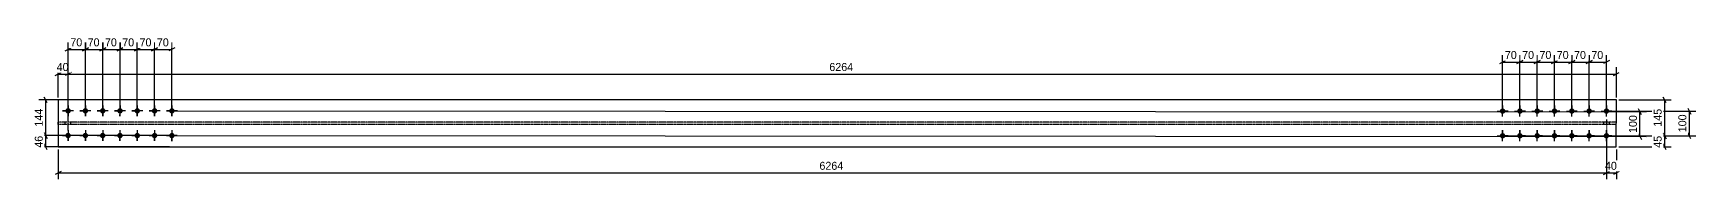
# Model space of a CAD drawing. Header units: millimetres. Extents: x 26 to 18585, y 32 to 1158.
# Drawn here: x 26 to 6752, y 32 to 608 of the extents above; entities that cross this region are included whole.
import ezdxf

# ---------------------------------------------------------------- set-up
doc = ezdxf.new("R2010")
doc.units = ezdxf.units.MM
doc.linetypes.add('DXK_LINE_DOT2', pattern=[3.9198, 1.9599, -1.9599])
doc.linetypes.add('DXK_LINE_DOT4', pattern=[0.9408, 0.4704, -0.4704])
doc.styles.add('Comic Sans MS', font='COMIC.TTF', dxfattribs={"height": 0.2})

msp = doc.modelspace()

# ---------------------------------------------------------------- hatches: boundary and pattern name
at = {"linetype": 'Continuous'}
for points in [[(166.6, 297.8, -1), (166.6, 319.8, -1)], [(236.6, 297.7, -1), (236.6, 319.7, -1)], [(306.6, 297.7, -1), (306.6, 319.7, -1)], [(376.6, 297.6, -1), (376.6, 319.6, -1)], [(446.6, 297.6, -1), (446.6, 319.6, -1)], [(516.6, 297.6, -1), (516.6, 319.6, -1)], [(586.6, 297.5, -1), (586.6, 319.5, -1)], [(5970.7, 318.8, -1), (5970.7, 296.8, -1)], [(6040.7, 318.8, -1), (6040.7, 296.8, -1)], [(6110.7, 318.8, -1), (6110.7, 296.8, -1)], [(6180.7, 318.8, -1), (6180.7, 296.8, -1)], [(6250.7, 318.8, -1), (6250.7, 296.8, -1)], [(6320.7, 318.8, -1), (6320.7, 296.8, -1)], [(6390.7, 318.8, -1), (6390.7, 296.8, -1)], [(166.5, 197.8, -1), (166.5, 219.8, -1)], [(236.5, 197.7, -1), (236.5, 219.7, -1)], [(306.5, 197.7, -1), (306.5, 219.7, -1)], [(376.5, 197.6, -1), (376.5, 219.6, -1)], [(446.5, 197.6, -1), (446.5, 219.6, -1)], [(516.5, 197.6, -1), (516.5, 219.6, -1)], [(586.5, 197.5, -1), (586.5, 219.5, -1)], [(5970.6, 218.8, -1), (5970.6, 196.8, -1)], [(6040.6, 218.8, -1), (6040.6, 196.8, -1)], [(6110.6, 218.8, -1), (6110.6, 196.8, -1)], [(6180.6, 218.8, -1), (6180.6, 196.8, -1)], [(6250.6, 218.8, -1), (6250.6, 196.8, -1)], [(6320.6, 218.8, -1), (6320.6, 196.8, -1)], [(6390.6, 218.8, -1), (6390.6, 196.8, -1)]]:
    msp.add_hatch(color=3, dxfattribs=at).paths.add_polyline_path(points)

# ---------------------------------------------------------------- linework, layer by layer
at = {"color": 8, "linetype": 'Continuous'}
for p, q in [((154.7, 551.6), (178.7, 563.6)), ((224.7, 551.5), (248.7, 563.5)), ((236.6, 318.7), (236.7, 585.9)), ((294.7, 551.5), (318.7, 563.5)), ((306.6, 318.7), (306.7, 585.9)), ((364.7, 551.4), (388.7, 563.4)), ((376.6, 318.6), (376.7, 585.8)), ((376.7, 557.4), (446.7, 557.4)), ((458.7, 563.4), (434.7, 551.4)), ((446.6, 318.6), (446.7, 585.8)), ((504.7, 551.4), (528.7, 563.3)), ((516.6, 318.6), (516.7, 585.8)), ((516.7, 557.4), (586.7, 557.3)), ((598.7, 563.3), (574.7, 551.3)), ((586.6, 318.5), (586.7, 585.7)), ((126.4, 362.6), (126.4, 486)), ((166.6, 318.8), (166.6, 486)), ((166.6, 318.8), (166.6, 486)), ((5958.7, 500.3), (5982.7, 512.3)), ((5970.7, 317.8), (5970.7, 534.7)), ((6028.7, 500.3), (6052.7, 512.3)), ((6040.7, 317.8), (6040.7, 534.7)), ((6098.7, 500.3), (6122.7, 512.2)), ((6110.7, 317.8), (6110.7, 534.7)), ((6110.7, 506.3), (6180.7, 506.2)), ((6192.7, 512.2), (6168.7, 500.2)), ((6180.7, 317.8), (6180.7, 534.6)), ((6238.7, 500.2), (6262.7, 512.2)), ((6250.7, 317.8), (6250.7, 534.6)), ((6308.7, 500.2), (6332.7, 512.2)), ((6320.7, 317.8), (6320.7, 534.6)), ((6320.7, 506.2), (6390.7, 506.2)), ((6402.7, 512.2), (6378.7, 500.2)), ((6390.7, 317.8), (6390.7, 534.6)), ((6430.7, 362.6), (6430.7, 486)), ((114.4, 451.6), (138.4, 463.6)), ((126.4, 457.6), (166.6, 457.6)), ((178.6, 463.6), (154.6, 451.6)), ((178.6, 463.6), (154.6, 451.6)), ((166.6, 457.6), (6430.7, 457.6)), ((6418.7, 451.6), (6442.7, 463.6)), ((576.5, 352.6), (48, 352.6)), ((82.4, 340.6), (70.4, 364.6)), ((76.4, 208.5), (76.4, 352.6)), ((6440.7, 352.6), (6652, 352.6)), ((6632.4, 340.6), (6620.4, 364.6)), ((6626.4, 207.8), (6626.4, 352.6)), ((596.6, 308.5), (6552, 304.7)), ((6400.7, 307.8), (6752, 307.7)), ((6532.4, 292.7), (6520.4, 316.7)), ((6526.4, 204.7), (6526.4, 304.7)), ((6720.4, 319.7), (6732.4, 295.7)), ((6726.4, 207.7), (6726.4, 307.7)), ((576.5, 208.5), (48, 208.5)), ((70.4, 220.5), (82.4, 196.5)), ((596.5, 208.5), (6552, 204.7)), ((6400.6, 207.8), (6752, 207.7)), ((6520.4, 216.7), (6532.4, 192.7)), ((6620.4, 219.8), (6632.4, 195.8)), ((6732.4, 195.7), (6720.4, 219.7)), ((576.5, 162.6), (48, 162.6)), ((82.4, 150.6), (70.4, 174.6)), ((126.4, 152.6), (126.4, 32)), ((6390.6, 197.8), (6390.6, 32)), ((6430.7, 152.6), (6430.7, 32)), ((6440.6, 162.6), (6652, 162.6)), ((6632.4, 150.6), (6620.4, 174.6)), ((138.4, 63.6), (114.4, 51.6)), ((6378.6, 51.6), (6402.6, 63.6)), ((6390.6, 57.6), (6430.7, 57.6)), ((6442.7, 63.6), (6418.7, 51.6))]:
    msp.add_line(p, q, dxfattribs=at)
at = {"color": 7, "linetype": 'Continuous'}
for p, q in [((6430.7, 352.6), (126.7, 352.6)), ((126.7, 352.6), (126.7, 162.6)), ((6430.6, 162.6), (6430.7, 352.6)), ((126.4, 252.9), (126.4, 262.3)), ((126.4, 262.3), (126.7, 262.3)), ((126.7, 252.9), (126.4, 252.9)), ((126.7, 162.6), (6430.6, 162.6))]:
    msp.add_line(p, q, dxfattribs=at)
at = {"color": 3, "linetype": 'Continuous'}
for p, q in [((188.6, 308.8), (144.6, 308.8)), ((144.6, 308.8), (159.2, 308.8)), ((166.6, 330.8), (166.5, 286.8)), ((166.5, 286.8), (166.6, 301.4)), ((166.6, 330.8), (166.6, 316.1)), ((188.6, 308.8), (173.9, 308.8)), ((258.6, 308.7), (214.6, 308.7)), ((214.6, 308.7), (229.2, 308.7)), ((236.6, 330.7), (236.5, 286.7)), ((236.5, 286.7), (236.6, 301.4)), ((236.6, 330.7), (236.6, 316.1)), ((258.6, 308.7), (243.9, 308.7)), ((328.6, 308.7), (284.6, 308.7)), ((284.6, 308.7), (299.2, 308.7)), ((306.6, 330.7), (306.5, 286.7)), ((306.5, 286.7), (306.6, 301.3)), ((306.6, 330.7), (306.6, 316)), ((328.6, 308.7), (313.9, 308.7)), ((398.6, 308.6), (354.6, 308.7)), ((354.6, 308.7), (369.2, 308.6)), ((376.6, 330.6), (376.5, 286.6)), ((376.5, 286.6), (376.6, 301.3)), ((376.6, 330.6), (376.6, 316)), ((398.6, 308.6), (383.9, 308.6)), ((468.6, 308.6), (424.6, 308.6)), ((424.6, 308.6), (439.2, 308.6)), ((446.6, 330.6), (446.5, 286.6)), ((446.5, 286.6), (446.6, 301.3)), ((446.6, 330.6), (446.6, 315.9)), ((468.6, 308.6), (453.9, 308.6)), ((538.6, 308.5), (494.6, 308.6)), ((494.6, 308.6), (509.2, 308.6)), ((516.6, 330.6), (516.5, 286.6)), ((516.5, 286.6), (516.6, 301.2)), ((516.6, 330.6), (516.6, 315.9)), ((538.6, 308.5), (523.9, 308.6)), ((608.6, 308.5), (564.6, 308.5)), ((564.6, 308.5), (579.2, 308.5)), ((586.6, 330.5), (586.5, 286.5)), ((586.5, 286.5), (586.6, 301.2)), ((586.6, 330.5), (586.6, 315.9)), ((608.6, 308.5), (593.9, 308.5)), ((5948.7, 307.8), (5992.7, 307.8)), ((5948.7, 307.8), (5963.3, 307.8)), ((5970.7, 285.8), (5970.7, 329.8)), ((5970.7, 329.8), (5970.7, 315.2)), ((5970.7, 285.8), (5970.7, 300.5)), ((5992.7, 307.8), (5978, 307.8)), ((6018.7, 307.8), (6062.7, 307.8)), ((6018.7, 307.8), (6033.3, 307.8)), ((6040.7, 285.8), (6040.7, 329.8)), ((6040.7, 329.8), (6040.7, 315.2)), ((6040.7, 285.8), (6040.7, 300.5)), ((6062.7, 307.8), (6048, 307.8)), ((6088.7, 307.8), (6132.7, 307.8)), ((6088.7, 307.8), (6103.3, 307.8)), ((6110.7, 285.8), (6110.7, 329.8)), ((6110.7, 329.8), (6110.7, 315.2)), ((6110.7, 285.8), (6110.7, 300.5)), ((6132.7, 307.8), (6118, 307.8)), ((6158.7, 307.8), (6202.7, 307.8)), ((6158.7, 307.8), (6173.3, 307.8)), ((6180.7, 285.8), (6180.7, 329.8)), ((6180.7, 329.8), (6180.7, 315.1)), ((6180.7, 285.8), (6180.7, 300.4)), ((6202.7, 307.8), (6188, 307.8)), ((6228.7, 307.8), (6272.7, 307.8)), ((6228.7, 307.8), (6243.3, 307.8)), ((6250.7, 285.8), (6250.7, 329.8)), ((6250.7, 329.8), (6250.7, 315.1)), ((6250.7, 285.8), (6250.7, 300.4)), ((6272.7, 307.8), (6258, 307.8)), ((6298.7, 307.8), (6342.7, 307.8)), ((6298.7, 307.8), (6313.3, 307.8)), ((6320.7, 285.8), (6320.7, 329.8)), ((6320.7, 329.8), (6320.7, 315.1)), ((6320.7, 285.8), (6320.7, 300.4)), ((6342.7, 307.8), (6328, 307.8)), ((6368.7, 307.8), (6412.7, 307.8)), ((6368.7, 307.8), (6383.3, 307.8)), ((6390.7, 285.8), (6390.7, 329.8)), ((6390.7, 329.8), (6390.7, 315.1)), ((6390.7, 285.8), (6390.7, 300.4)), ((6412.7, 307.8), (6398, 307.8)), ((188.5, 208.8), (144.5, 208.8)), ((144.5, 208.8), (159.1, 208.8)), ((166.5, 230.8), (166.5, 186.8)), ((166.5, 230.8), (166.5, 216.1)), ((188.5, 208.8), (173.8, 208.8)), ((258.5, 208.7), (214.5, 208.7)), ((214.5, 208.7), (229.1, 208.7)), ((236.5, 230.7), (236.5, 186.7)), ((236.5, 230.7), (236.5, 216.1)), ((258.5, 208.7), (243.8, 208.7)), ((328.5, 208.7), (284.5, 208.7)), ((284.5, 208.7), (299.1, 208.7)), ((306.5, 230.7), (306.5, 186.7)), ((306.5, 230.7), (306.5, 216)), ((328.5, 208.7), (313.8, 208.7)), ((398.5, 208.6), (354.5, 208.7)), ((354.5, 208.7), (369.1, 208.6)), ((376.5, 230.6), (376.5, 186.6)), ((376.5, 230.6), (376.5, 216)), ((398.5, 208.6), (383.8, 208.6)), ((468.5, 208.6), (424.5, 208.6)), ((424.5, 208.6), (439.1, 208.6)), ((446.5, 230.6), (446.5, 186.6)), ((446.5, 230.6), (446.5, 215.9)), ((468.5, 208.6), (453.8, 208.6)), ((538.5, 208.5), (494.5, 208.6)), ((494.5, 208.6), (509.1, 208.6)), ((516.5, 230.6), (516.5, 186.6)), ((516.5, 230.6), (516.5, 215.9)), ((538.5, 208.5), (523.8, 208.6)), ((608.5, 208.5), (564.5, 208.5)), ((564.5, 208.5), (579.1, 208.5)), ((586.5, 230.5), (586.5, 186.5)), ((586.5, 230.5), (586.5, 215.9)), ((608.5, 208.5), (593.8, 208.5)), ((5948.6, 207.8), (5992.6, 207.8)), ((5948.6, 207.8), (5963.3, 207.8)), ((5970.6, 185.8), (5970.7, 229.8)), ((5970.7, 229.8), (5970.6, 215.2)), ((5992.6, 207.8), (5978, 207.8)), ((6018.6, 207.8), (6062.6, 207.8)), ((6018.6, 207.8), (6033.3, 207.8)), ((6040.6, 185.8), (6040.7, 229.8)), ((6040.7, 229.8), (6040.6, 215.2)), ((6062.6, 207.8), (6048, 207.8)), ((6088.6, 207.8), (6132.6, 207.8)), ((6088.6, 207.8), (6103.3, 207.8)), ((6110.6, 185.8), (6110.7, 229.8)), ((6110.7, 229.8), (6110.6, 215.2)), ((6132.6, 207.8), (6118, 207.8)), ((6158.6, 207.8), (6202.6, 207.8)), ((6158.6, 207.8), (6173.3, 207.8)), ((6180.6, 185.8), (6180.7, 229.8)), ((6180.7, 229.8), (6180.6, 215.1)), ((6202.6, 207.8), (6188, 207.8)), ((6228.6, 207.8), (6272.6, 207.8)), ((6228.6, 207.8), (6243.3, 207.8)), ((6250.6, 185.8), (6250.7, 229.8)), ((6250.7, 229.8), (6250.6, 215.1)), ((6272.6, 207.8), (6258, 207.8)), ((6298.6, 207.8), (6342.6, 207.8)), ((6298.6, 207.8), (6313.3, 207.8)), ((6320.6, 185.8), (6320.7, 229.8)), ((6320.7, 229.8), (6320.6, 215.1)), ((6342.6, 207.8), (6328, 207.8)), ((6368.6, 207.8), (6412.6, 207.8)), ((6368.6, 207.8), (6383.3, 207.8)), ((6390.6, 185.8), (6390.7, 229.8)), ((6390.7, 229.8), (6390.6, 215.1)), ((6412.6, 207.8), (6398, 207.8)), ((166.5, 186.8), (166.5, 201.4)), ((236.5, 186.7), (236.5, 201.4)), ((306.5, 186.7), (306.5, 201.3)), ((376.5, 186.6), (376.5, 201.3)), ((446.5, 186.6), (446.5, 201.3)), ((516.5, 186.6), (516.5, 201.2)), ((586.5, 186.5), (586.5, 201.2)), ((5970.6, 185.8), (5970.6, 200.5)), ((6040.6, 185.8), (6040.6, 200.5)), ((6110.6, 185.8), (6110.6, 200.5)), ((6180.6, 185.8), (6180.6, 200.4)), ((6250.6, 185.8), (6250.6, 200.4)), ((6320.6, 185.8), (6320.6, 200.4)), ((6390.6, 185.8), (6390.6, 200.4))]:
    msp.add_line(p, q, dxfattribs=at)
at = {"color": 3, "linetype": 'DXK_LINE_DOT2'}
for p, q in [((166.4, 229.7), (166.4, 292.9)), ((166.4, 229.7), (166.4, 292.9)), ((166.4, 229.7), (166.4, 292.9)), ((166.4, 229.7), (166.4, 292.9)), ((166.4, 229.7), (166.4, 292.9)), ((6390.7, 275.5), (6390.6, 212.3)), ((6390.7, 275.5), (6390.6, 212.3)), ((6390.7, 275.5), (6390.6, 212.3)), ((6390.7, 275.5), (6390.6, 212.3)), ((6390.7, 275.5), (6390.6, 212.3)), ((154.9, 252.9), (154.9, 262.3)), ((154.9, 252.9), (154.9, 262.3)), ((154.9, 252.9), (154.9, 262.3)), ((154.9, 252.9), (154.9, 262.3)), ((154.9, 252.9), (154.9, 262.3)), ((177.9, 252.9), (177.9, 262.3)), ((177.9, 252.9), (177.9, 262.3)), ((177.9, 252.9), (177.9, 262.3)), ((177.9, 252.9), (177.9, 262.3)), ((177.9, 252.9), (177.9, 262.3)), ((6379.2, 262.3), (6379.2, 252.9)), ((6379.2, 262.3), (6379.2, 252.9)), ((6379.2, 262.3), (6379.2, 252.9)), ((6379.2, 262.3), (6379.2, 252.9)), ((6379.2, 262.3), (6379.2, 252.9)), ((6402.2, 262.3), (6402.2, 252.9)), ((6402.2, 262.3), (6402.2, 252.9)), ((6402.2, 262.3), (6402.2, 252.9)), ((6402.2, 262.3), (6402.2, 252.9)), ((6402.2, 262.3), (6402.2, 252.9))]:
    msp.add_line(p, q, dxfattribs=at)
at = {"color": 7, "linetype": 'DXK_LINE_DOT4'}
for p, q in [((6430.7, 262.3), (126.4, 262.3)), ((6430.7, 252.9), (126.7, 252.9))]:
    msp.add_line(p, q, dxfattribs=at)

# ---------------------------------------------------------------- next in the draw order: wipeouts: each hides what was drawn before it
at = {"color": 0}
for points in [[(444.2, 563.4), (444.2, 608.2), (379.3, 608.2), (379.3, 563.4)], [(584.2, 563.3), (584.2, 608.1), (519.3, 608.2), (519.3, 563.4)], [(6178.2, 512.2), (6178.2, 557), (6113.3, 557.1), (6113.2, 512.3)], [(6388.2, 512.2), (6388.2, 557), (6323.3, 557), (6323.2, 512.2)], [(178.9, 463.6), (178.9, 508.4), (114, 508.4), (114, 463.6)], [(3357.1, 463.6), (3357.1, 508.4), (3240.1, 508.4), (3240.1, 463.6)], [(70.4, 322.6), (25.6, 322.6), (25.6, 238.5), (70.4, 238.5)], [(6520.4, 296.8), (6475.6, 296.8), (6475.6, 212.7), (6520.4, 212.7)], [(6720.4, 299.8), (6675.6, 299.8), (6675.6, 215.6), (6720.4, 215.6)], [(6443.1, 63.6), (6443.1, 108.4), (6378.2, 108.4), (6378.2, 63.6)]]:
    msp.add_wipeout(points, dxfattribs=at)

# ---------------------------------------------------------------- next in the draw order: linework, layer by layer
at = {"color": 8, "linetype": 'Continuous'}
for p, q in [((166.6, 318.8), (166.7, 586)), ((306.7, 557.5), (376.7, 557.4)), ((388.7, 563.4), (364.7, 551.4)), ((376.6, 318.6), (376.7, 585.8)), ((434.7, 551.4), (458.7, 563.4)), ((446.6, 318.6), (446.7, 585.8)), ((446.7, 557.4), (516.7, 557.4)), ((528.7, 563.3), (504.7, 551.4)), ((516.6, 318.6), (516.7, 585.8)), ((6040.7, 506.3), (6110.7, 506.3)), ((6122.7, 512.2), (6098.7, 500.3)), ((6110.7, 317.8), (6110.7, 534.7)), ((6168.7, 500.2), (6192.7, 512.2)), ((6180.7, 317.8), (6180.7, 534.6)), ((6250.7, 506.2), (6320.7, 506.2)), ((6332.7, 512.2), (6308.7, 500.2)), ((6320.7, 317.8), (6320.7, 534.6)), ((576.5, 208.5), (48, 208.5)), ((70.4, 220.5), (82.4, 196.5)), ((76.4, 162.6), (76.4, 208.5)), ((5980.6, 207.8), (6652, 207.8)), ((6390.6, 197.8), (6390.6, 32)), ((126.4, 57.6), (6390.6, 57.6)), ((6378.6, 51.6), (6402.6, 63.6))]:
    msp.add_line(p, q, dxfattribs=at)

# ---------------------------------------------------------------- next in the draw order: texts
at = {"color": 3, "style": 'Comic Sans MS'}
for s, rotation, p in [('70', -0.03438, (385.7, 569.8)), ('70', -0.03438, (525.7, 569.7)), ('70', -0.01146, (6119.6, 518.7)), ('70', -0.01146, (6329.6, 518.6)), ('144', 90.00021, (64, 244.9)), ('100', 89.96583, (6514, 219.1)), ('100', 89.98875, (6714, 222))]:
    msp.add_text(s, height=32.38, rotation=rotation, dxfattribs=at).set_placement(p)
for s, p in [('40', (120.4, 470)), ('6264', (3246.5, 470)), ('40', (6384.6, 70))]:
    msp.add_text(s, height=32.38, dxfattribs=at).set_placement(p)

# ---------------------------------------------------------------- next in the draw order: wipeouts: each hides what was drawn before it
at = {"color": 0}
for points in [[(374.2, 563.4), (374.2, 608.2), (309.3, 608.3), (309.3, 563.5)], [(514.2, 563.4), (514.2, 608.2), (449.3, 608.2), (449.3, 563.4)], [(6108.2, 512.3), (6108.2, 557.1), (6043.3, 557.1), (6043.2, 512.3)], [(6318.2, 512.2), (6318.2, 557), (6253.3, 557), (6253.2, 512.2)], [(6620.4, 322.3), (6575.6, 322.3), (6575.6, 238.1), (6620.4, 238.1)], [(70.4, 218), (25.6, 218), (25.6, 153.1), (70.4, 153.1)], [(3317, 63.6), (3317, 108.4), (3200, 108.4), (3200, 63.6)]]:
    msp.add_wipeout(points, dxfattribs=at)

# ---------------------------------------------------------------- next in the draw order: linework, layer by layer
at = {"color": 8, "linetype": 'Continuous'}
for p, q in [((236.7, 557.5), (306.7, 557.5)), ((318.7, 563.5), (294.7, 551.5)), ((306.6, 318.7), (306.7, 585.9)), ((5970.7, 506.3), (6040.7, 506.3)), ((6052.7, 512.3), (6028.7, 500.3)), ((6040.7, 317.8), (6040.7, 534.7)), ((6180.7, 506.2), (6250.7, 506.2)), ((6262.7, 512.2), (6238.7, 500.2)), ((6250.7, 317.8), (6250.7, 534.6)), ((5980.6, 207.8), (6652, 207.8)), ((6620.4, 219.8), (6632.4, 195.8)), ((6626.4, 162.6), (6626.4, 207.8))]:
    msp.add_line(p, q, dxfattribs=at)

# ---------------------------------------------------------------- next in the draw order: texts
at = {"color": 3, "style": 'Comic Sans MS'}
for s, rotation, p in [('70', -0.03438, (315.7, 569.9)), ('70', -0.03438, (455.7, 569.8)), ('70', -0.01146, (6049.6, 518.7)), ('70', -0.01146, (6259.6, 518.6)), ('145', 90.00021, (6614, 244.5)), ('46', 90.00021, (64, 159.5))]:
    msp.add_text(s, height=32.38, rotation=rotation, dxfattribs=at).set_placement(p)
msp.add_text('6264', height=32.38, dxfattribs=at).set_placement((3206.4, 70))

# ---------------------------------------------------------------- next in the draw order: wipeouts: each hides what was drawn before it
at = {"color": 0}
for points in [[(304.2, 563.5), (304.2, 608.3), (239.3, 608.3), (239.3, 563.5)], [(6038.2, 512.3), (6038.2, 557.1), (5973.3, 557.1), (5973.2, 512.3)], [(6248.2, 512.2), (6248.2, 557), (6183.3, 557), (6183.2, 512.2)], [(6620.4, 217.7), (6575.6, 217.7), (6575.6, 152.8), (6620.4, 152.8)]]:
    msp.add_wipeout(points, dxfattribs=at)

# ---------------------------------------------------------------- next in the draw order: linework, layer by layer
at = {"color": 8, "linetype": 'Continuous'}
for p, q in [((166.7, 557.6), (236.7, 557.5)), ((248.7, 563.5), (224.7, 551.5)), ((236.6, 318.7), (236.7, 585.9))]:
    msp.add_line(p, q, dxfattribs=at)

# ---------------------------------------------------------------- next in the draw order: texts
at = {"color": 3, "style": 'Comic Sans MS'}
for s, rotation, p in [('70', -0.03438, (245.7, 569.9)), ('70', -0.01146, (5979.6, 518.7)), ('70', -0.01146, (6189.6, 518.6)), ('45', 90.00021, (6614, 159.2))]:
    msp.add_text(s, height=32.38, rotation=rotation, dxfattribs=at).set_placement(p)

# ---------------------------------------------------------------- next in the draw order: wipeouts: each hides what was drawn before it
at = {"color": 0}
msp.add_wipeout([(234.2, 563.5), (234.2, 608.3), (169.3, 608.4), (169.3, 563.6)], dxfattribs=at)

# ---------------------------------------------------------------- next in the draw order: texts
at = {"color": 3, "style": 'Comic Sans MS'}
msp.add_text('70', height=32.38, rotation=-0.03438, dxfattribs=at).set_placement((175.7, 570))

doc.saveas('drawing.dxf')
